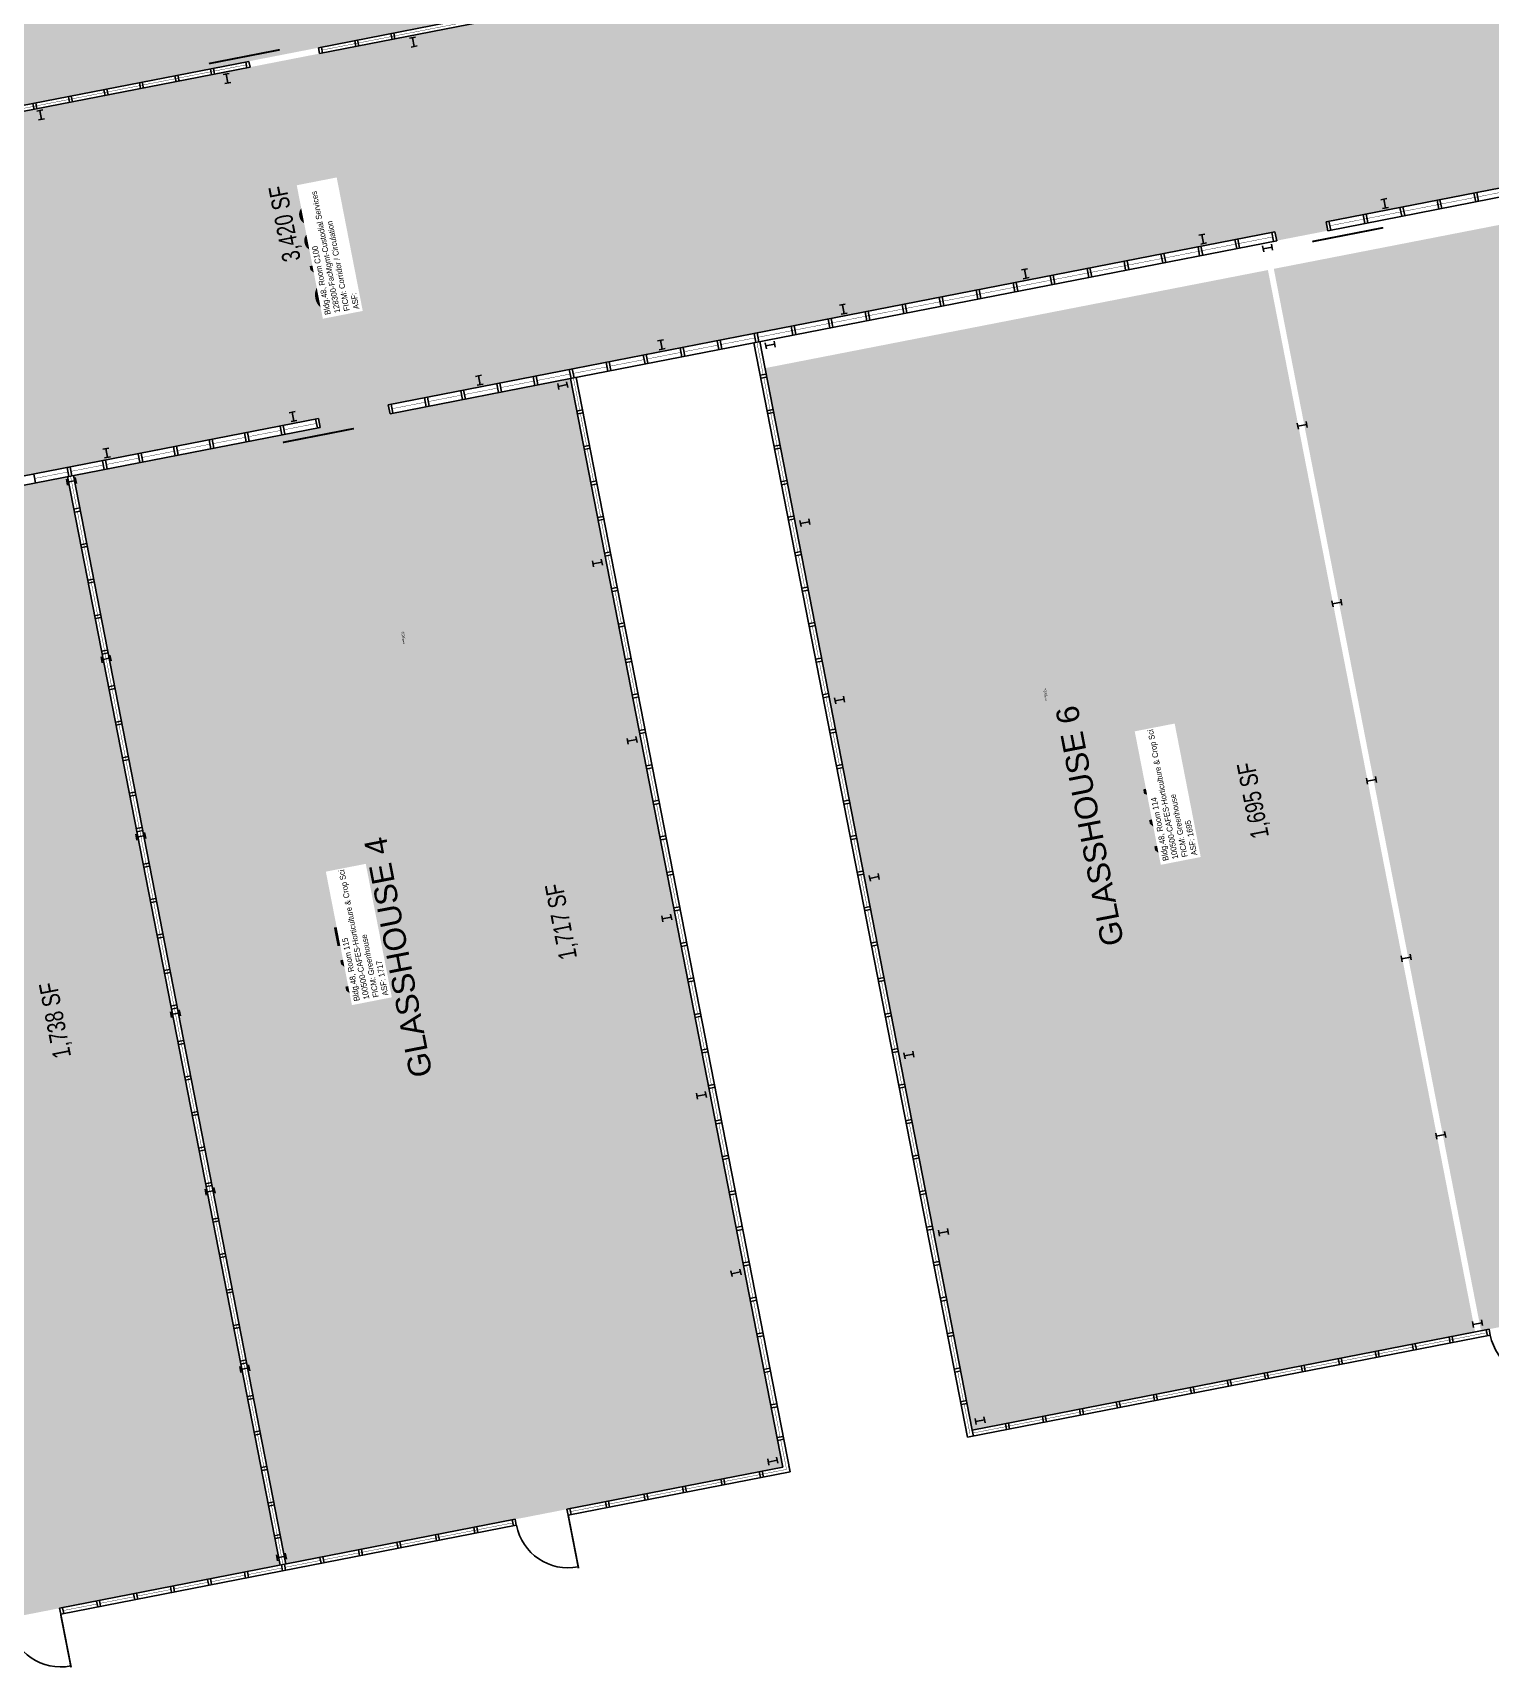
# Model space of a CAD drawing. Header units: inches. Extents: x 69204132 to 69207145, y 27711101 to 27713823.
# Drawn here: x 69205247 to 69206214, y 27711743 to 27712828 of the extents above; entities that cross this region are included whole.
import ezdxf
from ezdxf.enums import TextEntityAlignment as Align

# ---------------------------------------------------------------- set-up
doc = ezdxf.new("R2010")
doc.units = ezdxf.units.IN
doc.header["$LTSCALE"] = 50
doc.header["$MEASUREMENT"] = 0
for name, color, linetype in [('A-COLS', 5, 'CONTINUOUS'), ('A-DOOR', 2, 'CONTINUOUS'), ('A-GLAZ', 1, 'CONTINUOUS'), ('A-IDEN-RNUM', 7, 'CONTINUOUS'), ('A-IDEN-SNUM', 4, 'CONTINUOUS'), ('A-IDEN-TEXT', 4, 'CONTINUOUS'), ('A-IDEN-VNUM', 4, 'CONTINUOUS'), ('A-WALL', 5, 'CONTINUOUS'), ('AREA-TEXT', 3, 'CONTINUOUS'), ('Rooms-Category-Color', 7, 'CONTINUOUS'), ('Rooms-College-Color', 7, 'CONTINUOUS'), ('Rooms-Department-Color', 7, 'CONTINUOUS'), ('Rooms-Division-Color', 7, 'CONTINUOUS'), ('Rooms-Information', 7, 'CONTINUOUS')]:
    doc.layers.add(name, color=color, linetype=linetype)
doc.styles.add('Annotative', font='arial.ttf')
doc.styles.add('CP_AREA', font='arial.ttf', dxfattribs={"height": 15})
doc.styles.add('CP_ROOMVNUMBER', font='arial.ttf', dxfattribs={"width": 0.85, "height": 0.075})
doc.styles.get("Standard").update_dxf_attribs({"font": 'arial.ttf'})

msp = doc.modelspace()

# ---------------------------------------------------------------- hatches: boundary and pattern name
at = {"layer": 'Rooms-Category-Color', "true_color": 0xfbafa2}
for points in [[(69205418.8, 27713546.3), (69205089.1, 27713482), (69205226.6, 27712777.3), (69205556.4, 27712841.6)], [(69206400.3, 27712735.8), (69206070.5, 27712671.5), (69206208, 27711966.8), (69206537.8, 27712031.1)], [(69206066.6, 27712670.7), (69205732.9, 27712605.6), (69205870.4, 27711900.9), (69206204.1, 27711966)], [(69205603.8, 27712598.7), (69205274, 27712534.3), (69205415, 27711812), (69205744.8, 27711876.3)], [(69205270.1, 27712533.6), (69204936.4, 27712468.4), (69205077.4, 27711746.1), (69205411.1, 27711811.2)]]:
    msp.add_hatch(color=21, dxfattribs=at).paths.add_polyline_path(points)
at = {"layer": 'Rooms-Category-Color', "true_color": 0xadadad}
msp.add_hatch(color=253, dxfattribs=at).paths.add_polyline_path([(69206318.8, 27712986.4), (69205678.9, 27712861.5), (69205561.1, 27712838.5), (69204885.8, 27712706.7), (69204744.5, 27712679.1), (69204286.6, 27712589.7), (69204332.1, 27712356.6), (69204790, 27712446), (69204931.3, 27712473.6), (69205080.3, 27712502.6), (69205081.4, 27712496.8), (69205126.8, 27712505.6), (69205125.7, 27712511.5), (69205436.7, 27712572.2), (69205437.8, 27712566.3), (69205484.1, 27712575.3), (69205482.9, 27712581.2), (69205606.6, 27712605.4), (69205724.4, 27712628.4), (69206071.2, 27712696.1), (69206072.4, 27712690.2), (69206106.3, 27712696.8), (69206105.2, 27712702.7), (69206364.3, 27712753.3)])
at = {"layer": 'Rooms-College-Color', "true_color": 0xe3c5e1}
for points in [[(69205418.8, 27713546.3), (69205089.1, 27713482), (69205226.6, 27712777.3), (69205556.4, 27712841.6)], [(69206400.3, 27712735.8), (69206070.5, 27712671.5), (69206208, 27711966.8), (69206537.8, 27712031.1)], [(69206066.6, 27712670.7), (69205732.9, 27712605.6), (69205870.4, 27711900.9), (69206204.1, 27711966)], [(69205603.8, 27712598.7), (69205274, 27712534.3), (69205415, 27711812), (69205744.8, 27711876.3)], [(69205270.1, 27712533.6), (69204936.4, 27712468.4), (69205077.4, 27711746.1), (69205411.1, 27711811.2)]]:
    msp.add_hatch(color=254, dxfattribs=at).paths.add_polyline_path(points)
at = {"layer": 'Rooms-College-Color', "true_color": 0xadadad}
msp.add_hatch(color=253, dxfattribs=at).paths.add_polyline_path([(69206318.8, 27712986.4), (69205678.9, 27712861.5), (69205561.1, 27712838.5), (69204885.8, 27712706.7), (69204744.5, 27712679.1), (69204286.6, 27712589.7), (69204332.1, 27712356.6), (69204790, 27712446), (69204931.3, 27712473.6), (69205080.3, 27712502.6), (69205081.4, 27712496.8), (69205126.8, 27712505.6), (69205125.7, 27712511.5), (69205436.7, 27712572.2), (69205437.8, 27712566.3), (69205484.1, 27712575.3), (69205482.9, 27712581.2), (69205606.6, 27712605.4), (69205724.4, 27712628.4), (69206071.2, 27712696.1), (69206072.4, 27712690.2), (69206106.3, 27712696.8), (69206105.2, 27712702.7), (69206364.3, 27712753.3)])
at = {"layer": 'Rooms-Department-Color', "true_color": 0xe3c5e1}
for points in [[(69205418.8, 27713546.3), (69205089.1, 27713482), (69205226.6, 27712777.3), (69205556.4, 27712841.6)], [(69206400.3, 27712735.8), (69206070.5, 27712671.5), (69206208, 27711966.8), (69206537.8, 27712031.1)], [(69206066.6, 27712670.7), (69205732.9, 27712605.6), (69205870.4, 27711900.9), (69206204.1, 27711966)], [(69205603.8, 27712598.7), (69205274, 27712534.3), (69205415, 27711812), (69205744.8, 27711876.3)], [(69205270.1, 27712533.6), (69204936.4, 27712468.4), (69205077.4, 27711746.1), (69205411.1, 27711811.2)]]:
    msp.add_hatch(color=254, dxfattribs=at).paths.add_polyline_path(points)
at = {"layer": 'Rooms-Department-Color', "true_color": 0xacacac}
msp.add_hatch(color=253, dxfattribs=at).paths.add_polyline_path([(69206318.8, 27712986.4), (69205678.9, 27712861.5), (69205561.1, 27712838.5), (69204885.8, 27712706.7), (69204744.5, 27712679.1), (69204286.6, 27712589.7), (69204332.1, 27712356.6), (69204790, 27712446), (69204931.3, 27712473.6), (69205080.3, 27712502.6), (69205081.4, 27712496.8), (69205126.8, 27712505.6), (69205125.7, 27712511.5), (69205436.7, 27712572.2), (69205437.8, 27712566.3), (69205484.1, 27712575.3), (69205482.9, 27712581.2), (69205606.6, 27712605.4), (69205724.4, 27712628.4), (69206071.2, 27712696.1), (69206072.4, 27712690.2), (69206106.3, 27712696.8), (69206105.2, 27712702.7), (69206364.3, 27712753.3)])
at = {"layer": 'Rooms-Division-Color', "true_color": 0xe3c5e1}
for points in [[(69205418.8, 27713546.3), (69205089.1, 27713482), (69205226.6, 27712777.3), (69205556.4, 27712841.6)], [(69206400.3, 27712735.8), (69206070.5, 27712671.5), (69206208, 27711966.8), (69206537.8, 27712031.1)], [(69206066.6, 27712670.7), (69205732.9, 27712605.6), (69205870.4, 27711900.9), (69206204.1, 27711966)], [(69205603.8, 27712598.7), (69205274, 27712534.3), (69205415, 27711812), (69205744.8, 27711876.3)], [(69205270.1, 27712533.6), (69204936.4, 27712468.4), (69205077.4, 27711746.1), (69205411.1, 27711811.2)]]:
    msp.add_hatch(color=254, dxfattribs=at).paths.add_polyline_path(points)
at = {"layer": 'Rooms-Division-Color', "true_color": 0xadadad}
msp.add_hatch(color=253, dxfattribs=at).paths.add_polyline_path([(69206318.8, 27712986.4), (69205678.9, 27712861.5), (69205561.1, 27712838.5), (69204885.8, 27712706.7), (69204744.5, 27712679.1), (69204286.6, 27712589.7), (69204332.1, 27712356.6), (69204790, 27712446), (69204931.3, 27712473.6), (69205080.3, 27712502.6), (69205081.4, 27712496.8), (69205126.8, 27712505.6), (69205125.7, 27712511.5), (69205436.7, 27712572.2), (69205437.8, 27712566.3), (69205484.1, 27712575.3), (69205482.9, 27712581.2), (69205606.6, 27712605.4), (69205724.4, 27712628.4), (69206071.2, 27712696.1), (69206072.4, 27712690.2), (69206106.3, 27712696.8), (69206105.2, 27712702.7), (69206364.3, 27712753.3)])

# ---------------------------------------------------------------- linework, layer by layer
at = {"layer": 'A-COLS'}
for p, q in [((69205501, 27712825.3), (69205497.1, 27712824.5)), ((69205499, 27712824.9), (69205500.2, 27712819)), ((69205502.2, 27712819.4), (69205498.2, 27712818.6)), ((69205377.3, 27712801.1), (69205373.4, 27712800.4)), ((69205378.5, 27712795.2), (69205374.6, 27712794.5)), ((69205375.4, 27712800.8), (69205376.5, 27712794.9)), ((69205253.7, 27712777), (69205249.7, 27712776.2)), ((69205254.8, 27712771.1), (69205250.9, 27712770.3)), ((69205251.7, 27712776.6), (69205252.9, 27712770.7)), ((69206145.5, 27712718.1), (69206141.5, 27712717.4)), ((69206143.5, 27712717.8), (69206144.7, 27712711.9)), ((69206146.6, 27712712.2), (69206142.7, 27712711.5)), ((69206024.7, 27712694.6), (69206020.8, 27712693.8)), ((69206025.9, 27712688.7), (69206022, 27712687.9)), ((69206022.8, 27712694.2), (69206023.9, 27712688.3)), ((69206063, 27712686.8), (69206063.8, 27712682.8)), ((69206063.4, 27712684.8), (69206069.3, 27712685.9)), ((69206068.9, 27712687.9), (69206069.7, 27712684)), ((69205907, 27712671.6), (69205903, 27712670.8)), ((69205908.1, 27712665.7), (69205904.2, 27712664.9)), ((69205905, 27712671.2), (69205906.2, 27712665.3)), ((69205786.2, 27712648), (69205782.3, 27712647.3)), ((69205787.4, 27712642.1), (69205783.5, 27712641.4)), ((69205784.3, 27712647.6), (69205785.4, 27712641.7)), ((69205665.5, 27712624.5), (69205661.6, 27712623.7)), ((69205663.6, 27712624.1), (69205664.7, 27712618.2)), ((69205733, 27712622.3), (69205733.8, 27712618.4)), ((69205733.4, 27712620.4), (69205739.3, 27712621.5)), ((69205738.9, 27712623.5), (69205739.7, 27712619.6)), ((69205666.7, 27712618.6), (69205662.7, 27712617.8)), ((69205544.8, 27712600.9), (69205540.9, 27712600.1)), ((69205542.8, 27712600.5), (69205544, 27712594.6)), ((69205546, 27712595), (69205542, 27712594.2)), ((69205595.4, 27712595.5), (69205596.2, 27712591.5)), ((69205595.8, 27712593.5), (69205601.7, 27712594.7)), ((69205601.3, 27712596.6), (69205602.1, 27712592.7)), ((69205421.1, 27712576.8), (69205417.2, 27712576)), ((69205419.2, 27712576.4), (69205420.3, 27712570.5)), ((69205422.3, 27712570.9), (69205418.4, 27712570.1)), ((69206086, 27712569), (69206086.8, 27712565)), ((69206086.4, 27712567), (69206092.3, 27712568.2)), ((69206091.9, 27712570.1), (69206092.7, 27712566.2)), ((69205297.5, 27712552.6), (69205293.5, 27712551.9)), ((69205298.6, 27712546.7), (69205294.7, 27712546)), ((69205295.5, 27712552.2), (69205296.7, 27712546.3)), ((69205269.4, 27712531.9), (69205270.2, 27712527.9)), ((69205275.3, 27712533), (69205276.1, 27712529.1)), ((69205269.8, 27712529.9), (69205275.7, 27712531)), ((69205756, 27712504.6), (69205756.8, 27712500.6)), ((69205756.4, 27712502.6), (69205762.3, 27712503.7)), ((69205761.9, 27712505.7), (69205762.7, 27712501.8)), ((69205618.4, 27712477.7), (69205619.2, 27712473.8)), ((69205624.3, 27712478.9), (69205625, 27712474.9)), ((69205618.8, 27712475.7), (69205624.7, 27712476.9)), ((69206109, 27712451.2), (69206109.8, 27712447.3)), ((69206109.4, 27712449.2), (69206115.3, 27712450.4)), ((69206114.9, 27712452.3), (69206115.6, 27712448.4)), ((69205292.4, 27712414.1), (69205293.2, 27712410.1)), ((69205292.8, 27712412.1), (69205298.7, 27712413.3)), ((69205298.3, 27712415.2), (69205299.1, 27712411.3)), ((69205779, 27712386.8), (69205779.8, 27712382.9)), ((69205779.4, 27712384.8), (69205785.3, 27712386)), ((69205784.9, 27712387.9), (69205785.7, 27712384)), ((69205641.4, 27712359.9), (69205642.1, 27712356)), ((69205641.8, 27712358), (69205647.7, 27712359.1)), ((69205647.3, 27712361.1), (69205648, 27712357.1)), ((69206132, 27712333.4), (69206132.7, 27712329.5)), ((69206132.4, 27712331.5), (69206138.3, 27712332.6)), ((69206137.9, 27712334.6), (69206138.6, 27712330.6)), ((69205315.4, 27712296.3), (69205316.2, 27712292.4)), ((69205315.8, 27712294.3), (69205321.7, 27712295.5)), ((69205321.3, 27712297.4), (69205322.1, 27712293.5)), ((69205802, 27712269), (69205802.8, 27712265.1)), ((69205802.4, 27712267), (69205808.3, 27712268.2)), ((69205807.9, 27712270.2), (69205808.7, 27712266.2)), ((69205664.4, 27712242.1), (69205665.1, 27712238.2)), ((69205664.8, 27712240.2), (69205670.6, 27712241.3)), ((69205670.3, 27712243.3), (69205671, 27712239.4)), ((69206155, 27712215.6), (69206155.7, 27712211.7)), ((69206155.4, 27712213.7), (69206161.2, 27712214.8)), ((69206160.9, 27712216.8), (69206161.6, 27712212.9)), ((69205338.4, 27712178.5), (69205339.2, 27712174.6)), ((69205338.8, 27712176.6), (69205344.7, 27712177.7)), ((69205344.3, 27712179.7), (69205345, 27712175.7)), ((69205830.9, 27712152.4), (69205831.6, 27712148.4)), ((69205825, 27712151.2), (69205825.8, 27712147.3)), ((69205825.4, 27712149.3), (69205831.3, 27712150.4)), ((69205687.4, 27712124.4), (69205688.1, 27712120.4)), ((69205687.7, 27712122.4), (69205693.6, 27712123.6)), ((69205693.2, 27712125.5), (69205694, 27712121.6)), ((69206178, 27712097.9), (69206178.7, 27712093.9)), ((69206183.8, 27712099), (69206184.6, 27712095.1)), ((69206178.3, 27712095.9), (69206184.2, 27712097)), ((69205361.4, 27712060.7), (69205362.1, 27712056.8)), ((69205361.8, 27712058.8), (69205367.6, 27712059.9)), ((69205367.3, 27712061.9), (69205368, 27712058)), ((69205848, 27712033.5), (69205848.7, 27712029.5)), ((69205848.4, 27712031.5), (69205854.2, 27712032.6)), ((69205853.9, 27712034.6), (69205854.6, 27712030.7)), ((69205710.3, 27712006.6), (69205711.1, 27712002.7)), ((69205710.7, 27712004.6), (69205716.6, 27712005.8)), ((69205716.2, 27712007.7), (69205717, 27712003.8)), ((69206202.3, 27711972.9), (69206203.1, 27711969)), ((69206202.7, 27711971), (69206208.6, 27711972.1)), ((69206208.2, 27711974.1), (69206209, 27711970.2)), ((69205384.4, 27711943), (69205385.1, 27711939)), ((69205384.7, 27711941), (69205390.6, 27711942.1)), ((69205390.3, 27711944.1), (69205391, 27711940.2)), ((69205872.4, 27711908.5), (69205873.1, 27711904.6)), ((69205872.7, 27711906.6), (69205878.6, 27711907.7)), ((69205878.2, 27711909.7), (69205879, 27711905.7)), ((69205734.7, 27711881.7), (69205735.5, 27711877.7)), ((69205735.1, 27711879.7), (69205741, 27711880.9)), ((69205740.6, 27711882.8), (69205741.4, 27711878.9)), ((69205408.7, 27711818), (69205409.5, 27711814.1)), ((69205409.1, 27711816.1), (69205415, 27711817.2)), ((69205414.6, 27711819.2), (69205415.4, 27711815.3))]:
    msp.add_line(p, q, dxfattribs=at)
at = {"layer": 'A-DOOR', "const_width": 1.2}
for points in [[(69205363.9, 27712807.7), (69205411, 27712816.9)], [(69206096, 27712689.6), (69206143.1, 27712698.8)], [(69205413, 27712556.3), (69205460.1, 27712565.5)], [(69205602.3, 27711844.5), (69205609.2, 27711809.1)], [(69205265.6, 27711778.7), (69205272.5, 27711743.4)]]:
    msp.add_lwpolyline(points, dxfattribs=at)
at = {"layer": 'A-DOOR'}
for centre, radius in [((69206248.1, 27711970.5), 34.6), ((69205602.3, 27711844.5), 35), ((69205265.6, 27711778.7), 35)]:
    msp.add_arc(centre, radius, 191.0446, 281.0446, dxfattribs=at)
at = {"layer": 'A-GLAZ'}
for p, q in [((69205436.7, 27712818.2), (69205556.4, 27712841.6)), ((69205437.4, 27712814.3), (69205561.1, 27712838.5)), ((69205079.4, 27712748.5), (69205390.4, 27712809.2)), ((69205080.2, 27712744.6), (69205391.2, 27712805.3)), ((69206105.2, 27712702.7), (69206399.6, 27712760.2)), ((69206106.3, 27712696.8), (69206396.8, 27712753.5)), ((69205724.4, 27712628.4), (69206071.2, 27712696.1)), ((69205725.5, 27712622.5), (69206072.4, 27712690.2)), ((69205603.8, 27712598.7), (69205725.5, 27712622.5)), ((69205606.6, 27712605.4), (69205724.4, 27712628.4)), ((69205867.3, 27711896.2), (69205725.5, 27712622.5)), ((69205870.4, 27711900.9), (69205729.4, 27712623.2)), ((69205482.9, 27712581.2), (69205606.6, 27712605.4)), ((69205484.1, 27712575.3), (69205603.8, 27712598.7)), ((69205744.8, 27711876.3), (69205603.8, 27712598.7)), ((69205749.5, 27711873.2), (69205607.7, 27712599.5)), ((69205125.7, 27712511.5), (69205436.7, 27712572.2)), ((69205126.8, 27712505.6), (69205437.8, 27712566.3)), ((69205411.1, 27711811.2), (69205270.1, 27712533.6)), ((69205415, 27711812), (69205274, 27712534.3)), ((69205870.4, 27711900.9), (69206213.4, 27711967.8)), ((69205867.3, 27711896.2), (69206214.1, 27711963.9)), ((69205601.5, 27711848.4), (69205744.8, 27711876.3)), ((69205602.3, 27711844.5), (69205749.5, 27711873.2)), ((69205264.8, 27711782.7), (69205567.2, 27711841.7)), ((69205265.6, 27711778.7), (69205567.9, 27711837.7))]:
    msp.add_line(p, q, dxfattribs=at)
at = {"layer": 'A-GLAZ', "const_width": 0.24}
for points in [[(69205557.2, 27712839.7), (69205439, 27712816.7)], [(69205388.8, 27712806.9), (69205081.7, 27712746.9)], [(69206107.7, 27712700.1), (69206396.3, 27712756.5)], [(69206069.8, 27712692.7), (69205728.3, 27712626.1)], [(69205679.2, 27712616.5), (69205701.8, 27712620.9)], [(69205703.7, 27712621.3), (69205726.3, 27712625.7)], [(69205731.7, 27712601.3), (69205727.5, 27712622.9)], [(69205630.1, 27712606.9), (69205652.7, 27712611.3)], [(69205654.7, 27712611.7), (69205677.2, 27712616.1)], [(69205579.6, 27712597), (69205557.5, 27712592.7)], [(69205603.6, 27712601.7), (69205581.6, 27712597.4)], [(69205605.6, 27712602.1), (69205628.2, 27712606.5)], [(69205610, 27712577.5), (69205605.8, 27712599.1)], [(69205732.1, 27712599.3), (69205750.1, 27712507)], [(69205531.5, 27712587.7), (69205509.5, 27712583.4)], [(69205555.6, 27712592.4), (69205533.5, 27712588.1)], [(69205507.5, 27712583), (69205485.5, 27712578.7)], [(69205614.6, 27712554), (69205610.4, 27712575.5)], [(69205411.7, 27712564.3), (69205390.1, 27712560.1)], [(69205435.3, 27712568.9), (69205413.7, 27712564.7)], [(69205364.6, 27712555.1), (69205343, 27712550.9)], [(69205388.2, 27712559.7), (69205366.6, 27712555.5)], [(69205317.5, 27712545.9), (69205295.9, 27712541.7)], [(69205341.1, 27712550.5), (69205319.5, 27712546.3)], [(69205619.2, 27712530.4), (69205615, 27712552)], [(69205270.4, 27712536.7), (69205248.3, 27712532.4)], [(69205276.3, 27712512.4), (69205272.1, 27712534)], [(69205293.9, 27712541.3), (69205272.4, 27712537.1)], [(69205623.8, 27712506.8), (69205619.6, 27712528.4)], [(69205276.7, 27712510.4), (69205413.1, 27711811.6)], [(69205628.4, 27712483.3), (69205624.2, 27712504.9)], [(69205750.5, 27712505.1), (69205754.7, 27712483.5)], [(69205633, 27712459.7), (69205628.8, 27712481.3)], [(69205755.1, 27712481.5), (69205759.3, 27712459.9)], [(69205637.6, 27712436.2), (69205633.4, 27712457.8)], [(69205759.7, 27712458), (69205763.9, 27712436.4)], [(69205642.2, 27712412.6), (69205638, 27712434.2)], [(69205764.3, 27712434.4), (69205768.5, 27712412.8)], [(69205646.8, 27712389.1), (69205642.6, 27712410.7)], [(69205768.9, 27712410.9), (69205773.1, 27712389.3)], [(69205651.4, 27712365.5), (69205647.2, 27712387.1)], [(69205773.4, 27712387.3), (69205777.7, 27712365.7)], [(69205656, 27712342), (69205651.8, 27712363.5)], [(69205778, 27712363.7), (69205782.3, 27712342.2)], [(69205660.6, 27712318.4), (69205656.3, 27712340)], [(69205782.6, 27712340.2), (69205786.9, 27712318.6)], [(69205665.2, 27712294.8), (69205660.9, 27712316.4)], [(69205787.2, 27712316.6), (69205791.5, 27712295)], [(69205669.8, 27712271.3), (69205665.5, 27712292.9)], [(69205791.8, 27712293.1), (69205796.1, 27712271.5)], [(69205674.4, 27712247.7), (69205670.1, 27712269.3)], [(69205796.4, 27712269.5), (69205800.7, 27712247.9)], [(69205679, 27712224.2), (69205674.7, 27712245.8)], [(69205801, 27712246), (69205805.2, 27712224.4)], [(69205683.6, 27712200.6), (69205679.3, 27712222.2)], [(69205805.6, 27712222.4), (69205809.8, 27712200.8)], [(69205688.2, 27712177.1), (69205683.9, 27712198.7)], [(69205810.2, 27712198.9), (69205814.4, 27712177.3)], [(69205692.7, 27712153.5), (69205688.5, 27712175.1)], [(69205814.8, 27712175.3), (69205819, 27712153.7)], [(69205819.4, 27712151.7), (69205823.6, 27712130.2)], [(69205697.3, 27712130), (69205693.1, 27712151.5)], [(69205701.9, 27712106.4), (69205697.7, 27712128)], [(69205824, 27712128.2), (69205828.2, 27712106.6)], [(69205706.5, 27712082.8), (69205702.3, 27712104.4)], [(69205828.6, 27712104.6), (69205832.8, 27712083)], [(69205711.1, 27712059.3), (69205706.9, 27712080.9)], [(69205833.2, 27712081.1), (69205837.4, 27712059.5)], [(69205715.7, 27712035.7), (69205711.5, 27712057.3)], [(69205837.8, 27712057.5), (69205842, 27712035.9)], [(69205720.3, 27712012.2), (69205716.1, 27712033.8)], [(69205842.4, 27712034), (69205846.6, 27712012.4)], [(69205724.9, 27711988.6), (69205720.7, 27712010.2)], [(69205847, 27712010.4), (69205851.2, 27711988.8)], [(69205729.5, 27711965.1), (69205725.3, 27711986.7)], [(69205851.6, 27711986.9), (69205855.8, 27711965.3)], [(69205734.1, 27711941.5), (69205729.9, 27711963.1)], [(69205856.2, 27711963.3), (69205860.4, 27711941.7)], [(69205870.8, 27711898.9), (69206211.8, 27711965.5)], [(69205738.7, 27711918), (69205734.5, 27711939.5)], [(69205860.8, 27711939.7), (69205864.6, 27711920.1)], [(69205742.9, 27711896.4), (69205739.1, 27711916)], [(69205865, 27711918.2), (69205868.9, 27711898.5)], [(69205743.3, 27711894.4), (69205747.2, 27711874.8)], [(69205603.9, 27711846.8), (69205747.2, 27711874.8)], [(69205439.9, 27711814.8), (69205565.6, 27711839.3)], [(69205365.3, 27711800.2), (69205387.9, 27711804.6)], [(69205389.9, 27711805), (69205412.5, 27711809.4)], [(69205414.4, 27711809.8), (69205438, 27711814.4)], [(69205316.3, 27711790.7), (69205338.8, 27711795.1)], [(69205340.8, 27711795.5), (69205363.4, 27711799.9)], [(69205267.2, 27711781.1), (69205289.8, 27711785.5)], [(69205291.7, 27711785.9), (69205314.3, 27711790.3)]]:
    msp.add_lwpolyline(points, dxfattribs=at)
at = {"layer": 'A-WALL'}
for p, q in [((69205485.5, 27712823.7), (69205484.7, 27712827.6)), ((69205487.4, 27712824.1), (69205486.7, 27712828)), ((69205437.4, 27712814.3), (69205436.7, 27712818.2)), ((69205437.4, 27712814.3), (69205436.7, 27712818.2)), ((69205439.4, 27712814.7), (69205438.6, 27712818.6)), ((69205461.4, 27712819), (69205460.7, 27712822.9)), ((69205463.4, 27712819.4), (69205462.6, 27712823.3)), ((69205365.7, 27712800.3), (69205364.9, 27712804.2)), ((69205367.6, 27712800.7), (69205366.9, 27712804.6)), ((69205389.2, 27712804.9), (69205388.4, 27712808.8)), ((69205391.2, 27712805.3), (69205390.4, 27712809.2)), ((69205318.5, 27712791.1), (69205317.8, 27712795)), ((69205320.5, 27712791.5), (69205319.7, 27712795.4)), ((69205342.1, 27712795.7), (69205341.3, 27712799.6)), ((69205344.1, 27712796.1), (69205343.3, 27712800)), ((69205249.8, 27712777.7), (69205249.1, 27712781.6)), ((69205271.4, 27712781.9), (69205270.7, 27712785.9)), ((69205273.4, 27712782.3), (69205272.6, 27712786.2)), ((69205295, 27712786.5), (69205294.2, 27712790.4)), ((69205297, 27712786.9), (69205296.2, 27712790.8)), ((69205247.9, 27712777.3), (69205247.1, 27712781.3)), ((69206179.9, 27712711.2), (69206178.8, 27712717.1)), ((69206181.9, 27712711.6), (69206180.7, 27712717.4)), ((69206204.5, 27712716), (69206203.3, 27712721.8)), ((69206206.4, 27712716.3), (69206205.3, 27712722.2)), ((69206130.9, 27712701.6), (69206129.7, 27712707.5)), ((69206132.8, 27712702), (69206131.7, 27712707.9)), ((69206155.4, 27712706.4), (69206154.2, 27712712.3)), ((69206157.4, 27712706.8), (69206156.2, 27712712.7)), ((69206070.4, 27712689.8), (69206069.2, 27712695.7)), ((69206072.4, 27712690.2), (69206071.2, 27712696.1)), ((69206106.3, 27712696.8), (69206105.2, 27712702.7)), ((69206108.3, 27712697.2), (69206107.1, 27712703.1)), ((69206021.3, 27712680.2), (69206020.2, 27712686.1)), ((69206023.3, 27712680.6), (69206022.1, 27712686.5)), ((69206045.9, 27712685), (69206044.7, 27712690.9)), ((69206047.8, 27712685.4), (69206046.7, 27712691.3)), ((69205972.2, 27712670.6), (69205971.1, 27712676.5)), ((69205974.2, 27712671), (69205973.1, 27712676.9)), ((69205996.8, 27712675.4), (69205995.6, 27712681.3)), ((69205998.8, 27712675.8), (69205997.6, 27712681.7)), ((69205898.6, 27712656.3), (69205897.5, 27712662.2)), ((69205900.6, 27712656.7), (69205899.5, 27712662.5)), ((69205923.2, 27712661.1), (69205922, 27712666.9)), ((69205925.1, 27712661.4), (69205924, 27712667.3)), ((69205947.7, 27712665.8), (69205946.6, 27712671.7)), ((69205949.7, 27712666.2), (69205948.5, 27712672.1)), ((69205849.6, 27712646.7), (69205848.4, 27712652.6)), ((69205851.5, 27712647.1), (69205850.4, 27712653)), ((69205874.1, 27712651.5), (69205873, 27712657.4)), ((69205876.1, 27712651.9), (69205874.9, 27712657.7)), ((69205800.5, 27712637.1), (69205799.3, 27712643)), ((69205802.5, 27712637.5), (69205801.3, 27712643.4)), ((69205825, 27712641.9), (69205823.9, 27712647.8)), ((69205827, 27712642.3), (69205825.8, 27712648.2)), ((69205751.4, 27712627.5), (69205750.3, 27712633.4)), ((69205753.4, 27712627.9), (69205752.2, 27712633.8)), ((69205776, 27712632.3), (69205774.8, 27712638.2)), ((69205777.9, 27712632.7), (69205776.8, 27712638.6)), ((69205677.8, 27712613.2), (69205676.7, 27712619.1)), ((69205679.8, 27712613.5), (69205678.6, 27712619.4)), ((69205702.3, 27712618), (69205701.2, 27712623.8)), ((69205704.3, 27712618.3), (69205703.2, 27712624.2)), ((69205726.9, 27712622.7), (69205725.7, 27712628.6)), ((69205728.8, 27712623.1), (69205727.7, 27712629)), ((69205628.7, 27712603.6), (69205627.6, 27712609.5)), ((69205630.7, 27712604), (69205629.5, 27712609.9)), ((69205653.3, 27712608.4), (69205652.1, 27712614.3)), ((69205655.2, 27712608.8), (69205654.1, 27712614.6)), ((69205580.2, 27712594.1), (69205579, 27712600)), ((69205582.1, 27712594.5), (69205581, 27712600.4)), ((69205604.2, 27712598.8), (69205603, 27712604.7)), ((69205606.2, 27712599.2), (69205605, 27712605.1)), ((69205729.7, 27712600.9), (69205733.6, 27712601.6)), ((69205730.1, 27712598.9), (69205734, 27712599.7)), ((69205510.1, 27712580.4), (69205508.9, 27712586.3)), ((69205532.1, 27712584.7), (69205531, 27712590.6)), ((69205534.1, 27712585.1), (69205532.9, 27712591)), ((69205556.1, 27712589.4), (69205555, 27712595.3)), ((69205558.1, 27712589.8), (69205557, 27712595.7)), ((69205484.1, 27712575.3), (69205482.9, 27712581.2)), ((69205486, 27712575.7), (69205484.9, 27712581.6)), ((69205508.1, 27712580), (69205506.9, 27712585.9)), ((69205608, 27712577.1), (69205611.9, 27712577.9)), ((69205608.4, 27712575.2), (69205612.3, 27712575.9)), ((69205734.3, 27712577.3), (69205738.2, 27712578.1)), ((69205734.7, 27712575.4), (69205738.6, 27712576.1)), ((69205412.3, 27712561.3), (69205411.2, 27712567.2)), ((69205414.3, 27712561.7), (69205413.1, 27712567.6)), ((69205435.9, 27712565.9), (69205434.7, 27712571.8)), ((69205437.8, 27712566.3), (69205436.7, 27712572.2)), ((69205343.6, 27712547.9), (69205342.5, 27712553.8)), ((69205365.2, 27712552.1), (69205364, 27712558)), ((69205367.2, 27712552.5), (69205366, 27712558.4)), ((69205388.7, 27712556.7), (69205387.6, 27712562.6)), ((69205390.7, 27712557.1), (69205389.6, 27712563)), ((69205612.6, 27712553.6), (69205616.5, 27712554.3)), ((69205738.9, 27712553.8), (69205742.8, 27712554.5)), ((69205294.5, 27712538.4), (69205293.4, 27712544.2)), ((69205296.5, 27712538.7), (69205295.3, 27712544.6)), ((69205318.1, 27712542.9), (69205316.9, 27712548.8)), ((69205320, 27712543.3), (69205318.9, 27712549.2)), ((69205341.6, 27712547.5), (69205340.5, 27712553.4)), ((69205613, 27712551.6), (69205616.9, 27712552.4)), ((69205739.3, 27712551.8), (69205743.2, 27712552.6)), ((69205248.9, 27712529.4), (69205247.8, 27712535.3)), ((69205271, 27712533.8), (69205269.8, 27712539.6)), ((69205272.9, 27712534.1), (69205271.8, 27712540)), ((69205617.2, 27712530), (69205621.1, 27712530.8)), ((69205617.6, 27712528), (69205621.5, 27712528.8)), ((69205743.5, 27712530.2), (69205747.4, 27712531)), ((69205743.9, 27712528.2), (69205747.8, 27712529)), ((69205274.3, 27712512), (69205278.2, 27712512.8)), ((69205274.7, 27712510), (69205278.6, 27712510.8)), ((69205621.8, 27712506.5), (69205625.7, 27712507.2)), ((69205622.2, 27712504.5), (69205626.1, 27712505.3)), ((69205748.1, 27712506.7), (69205752, 27712507.4)), ((69205748.5, 27712504.7), (69205752.4, 27712505.5)), ((69205278.9, 27712488.4), (69205282.8, 27712489.2)), ((69205279.3, 27712486.5), (69205283.2, 27712487.2)), ((69205626.4, 27712482.9), (69205630.3, 27712483.7)), ((69205626.8, 27712480.9), (69205630.7, 27712481.7)), ((69205752.7, 27712483.1), (69205756.6, 27712483.9)), ((69205753.1, 27712481.1), (69205757, 27712481.9)), ((69205283.5, 27712464.9), (69205287.4, 27712465.6)), ((69205283.9, 27712462.9), (69205287.8, 27712463.7)), ((69205631, 27712459.4), (69205634.9, 27712460.1)), ((69205631.4, 27712457.4), (69205635.3, 27712458.1)), ((69205757.3, 27712459.5), (69205761.2, 27712460.3)), ((69205757.7, 27712457.6), (69205761.6, 27712458.3)), ((69205288.1, 27712441.3), (69205292, 27712442.1)), ((69205288.5, 27712439.4), (69205292.4, 27712440.1)), ((69205635.6, 27712435.8), (69205639.5, 27712436.6)), ((69205636, 27712433.8), (69205639.9, 27712434.6)), ((69205761.9, 27712436), (69205765.8, 27712436.8)), ((69205762.3, 27712434), (69205766.2, 27712434.8)), ((69205292.7, 27712417.8), (69205296.6, 27712418.5)), ((69205293.1, 27712415.8), (69205297, 27712416.6)), ((69205640.2, 27712412.2), (69205644.1, 27712413)), ((69205766.5, 27712412.4), (69205770.4, 27712413.2)), ((69205640.6, 27712410.3), (69205644.5, 27712411)), ((69205766.9, 27712410.5), (69205770.8, 27712411.2)), ((69205297.3, 27712394.2), (69205301.2, 27712395)), ((69205297.7, 27712392.2), (69205301.6, 27712393)), ((69205644.8, 27712388.7), (69205648.7, 27712389.4)), ((69205645.2, 27712386.7), (69205649.1, 27712387.5)), ((69205771.1, 27712388.9), (69205775, 27712389.6)), ((69205771.5, 27712386.9), (69205775.4, 27712387.7)), ((69205301.9, 27712370.7), (69205305.8, 27712371.4)), ((69205302.3, 27712368.7), (69205306.2, 27712369.5)), ((69205649.4, 27712365.1), (69205653.3, 27712365.9)), ((69205649.8, 27712363.2), (69205653.7, 27712363.9)), ((69205775.7, 27712365.3), (69205779.6, 27712366.1)), ((69205776.1, 27712363.4), (69205780, 27712364.1)), ((69205306.5, 27712347.1), (69205310.4, 27712347.9)), ((69205306.9, 27712345.1), (69205310.8, 27712345.9)), ((69205654, 27712341.6), (69205657.9, 27712342.3)), ((69205654.4, 27712339.6), (69205658.3, 27712340.4)), ((69205780.3, 27712341.8), (69205784.2, 27712342.5)), ((69205780.7, 27712339.8), (69205784.6, 27712340.6)), ((69205311.1, 27712323.5), (69205315, 27712324.3)), ((69205311.5, 27712321.6), (69205315.4, 27712322.3)), ((69205658.6, 27712318), (69205662.5, 27712318.8)), ((69205659, 27712316.1), (69205662.9, 27712316.8)), ((69205784.9, 27712318.2), (69205788.8, 27712319)), ((69205785.3, 27712316.2), (69205789.2, 27712317)), ((69205315.7, 27712300), (69205319.6, 27712300.8)), ((69205316.1, 27712298), (69205320, 27712298.8)), ((69205663.2, 27712294.5), (69205667.1, 27712295.2)), ((69205663.6, 27712292.5), (69205667.5, 27712293.3)), ((69205789.5, 27712294.7), (69205793.4, 27712295.4)), ((69205789.9, 27712292.7), (69205793.8, 27712293.5)), ((69205320.3, 27712276.4), (69205324.2, 27712277.2)), ((69205320.7, 27712274.5), (69205324.6, 27712275.2)), ((69205667.8, 27712270.9), (69205671.7, 27712271.7)), ((69205794.1, 27712271.1), (69205798, 27712271.9)), ((69205668.2, 27712268.9), (69205672.1, 27712269.7)), ((69205794.5, 27712269.1), (69205798.4, 27712269.9)), ((69205324.9, 27712252.9), (69205328.8, 27712253.6)), ((69205325.3, 27712250.9), (69205329.2, 27712251.7)), ((69205672.4, 27712247.4), (69205676.3, 27712248.1)), ((69205672.8, 27712245.4), (69205676.7, 27712246.1)), ((69205798.7, 27712247.5), (69205802.6, 27712248.3)), ((69205799.1, 27712245.6), (69205803, 27712246.3)), ((69205329.5, 27712229.3), (69205333.4, 27712230.1)), ((69205329.9, 27712227.4), (69205333.8, 27712228.1)), ((69205677, 27712223.8), (69205680.9, 27712224.6)), ((69205677.4, 27712221.8), (69205681.3, 27712222.6)), ((69205803.3, 27712224), (69205807.2, 27712224.8)), ((69205803.7, 27712222), (69205807.6, 27712222.8)), ((69205334.1, 27712205.8), (69205338, 27712206.5)), ((69205334.5, 27712203.8), (69205338.4, 27712204.6)), ((69205681.6, 27712200.2), (69205685.5, 27712201)), ((69205682, 27712198.3), (69205685.9, 27712199)), ((69205807.9, 27712200.4), (69205811.8, 27712201.2)), ((69205808.3, 27712198.5), (69205812.2, 27712199.2)), ((69205338.7, 27712182.2), (69205342.6, 27712183)), ((69205339.1, 27712180.2), (69205343, 27712181)), ((69205686.2, 27712176.7), (69205690.1, 27712177.4)), ((69205686.6, 27712174.7), (69205690.5, 27712175.5)), ((69205812.5, 27712176.9), (69205816.4, 27712177.6)), ((69205812.9, 27712174.9), (69205816.8, 27712175.7)), ((69205343.3, 27712158.7), (69205347.2, 27712159.4)), ((69205343.7, 27712156.7), (69205347.6, 27712157.5)), ((69205690.8, 27712153.1), (69205694.7, 27712153.9)), ((69205691.2, 27712151.2), (69205695.1, 27712151.9)), ((69205817.1, 27712153.3), (69205821, 27712154.1)), ((69205817.5, 27712151.4), (69205821.4, 27712152.1)), ((69205347.9, 27712135.1), (69205351.8, 27712135.9)), ((69205348.3, 27712133.1), (69205352.2, 27712133.9)), ((69205695.4, 27712129.6), (69205699.3, 27712130.3)), ((69205821.7, 27712129.8), (69205825.6, 27712130.5)), ((69205695.8, 27712127.6), (69205699.7, 27712128.4)), ((69205822.1, 27712127.8), (69205826, 27712128.6)), ((69205352.5, 27712111.5), (69205356.4, 27712112.3)), ((69205352.9, 27712109.6), (69205356.8, 27712110.3)), ((69205700, 27712106), (69205703.9, 27712106.8)), ((69205700.4, 27712104.1), (69205704.3, 27712104.8)), ((69205826.3, 27712106.2), (69205830.2, 27712107)), ((69205826.7, 27712104.3), (69205830.6, 27712105)), ((69205357.1, 27712088), (69205361, 27712088.8)), ((69205357.5, 27712086), (69205361.4, 27712086.8)), ((69205704.6, 27712082.5), (69205708.5, 27712083.2)), ((69205705, 27712080.5), (69205708.9, 27712081.3)), ((69205830.9, 27712082.7), (69205834.8, 27712083.4)), ((69205831.3, 27712080.7), (69205835.2, 27712081.5)), ((69205361.7, 27712064.4), (69205365.6, 27712065.2)), ((69205362.1, 27712062.5), (69205366, 27712063.2)), ((69205709.2, 27712058.9), (69205713.1, 27712059.7)), ((69205709.6, 27712056.9), (69205713.5, 27712057.7)), ((69205835.5, 27712059.1), (69205839.4, 27712059.9)), ((69205835.9, 27712057.1), (69205839.8, 27712057.9)), ((69205366.3, 27712040.9), (69205370.2, 27712041.6)), ((69205366.7, 27712038.9), (69205370.6, 27712039.7)), ((69205713.8, 27712035.4), (69205717.7, 27712036.1)), ((69205714.2, 27712033.4), (69205718.1, 27712034.1)), ((69205840.1, 27712035.6), (69205844, 27712036.3)), ((69205840.5, 27712033.6), (69205844.4, 27712034.3)), ((69205370.9, 27712017.3), (69205374.8, 27712018.1)), ((69205371.3, 27712015.4), (69205375.2, 27712016.1)), ((69205718.4, 27712011.8), (69205722.3, 27712012.6)), ((69205844.7, 27712012), (69205848.6, 27712012.8)), ((69205845.1, 27712010), (69205849, 27712010.8)), ((69205718.8, 27712009.8), (69205722.7, 27712010.6)), ((69205375.5, 27711993.8), (69205379.4, 27711994.5)), ((69205375.9, 27711991.8), (69205379.8, 27711992.6)), ((69205849.3, 27711988.4), (69205853.2, 27711989.2)), ((69205723, 27711988.2), (69205726.9, 27711989)), ((69205723.4, 27711986.3), (69205727.3, 27711987)), ((69205849.7, 27711986.5), (69205853.6, 27711987.2)), ((69205380.1, 27711970.2), (69205384, 27711971)), ((69205380.5, 27711968.2), (69205384.4, 27711969)), ((69206212.2, 27711963.5), (69206211.4, 27711967.4)), ((69206214.1, 27711963.9), (69206213.4, 27711967.8)), ((69205727.6, 27711964.7), (69205731.5, 27711965.5)), ((69205728, 27711962.7), (69205731.9, 27711963.5)), ((69205853.9, 27711964.9), (69205857.8, 27711965.6)), ((69205854.3, 27711962.9), (69205858.2, 27711963.7)), ((69206163.1, 27711953.9), (69206162.3, 27711957.8)), ((69206165.1, 27711954.3), (69206164.3, 27711958.2)), ((69206187.6, 27711958.7), (69206186.9, 27711962.6)), ((69206189.6, 27711959.1), (69206188.8, 27711963)), ((69205384.7, 27711946.7), (69205388.6, 27711947.4)), ((69206114, 27711944.3), (69206113.2, 27711948.3)), ((69206116, 27711944.7), (69206115.2, 27711948.6)), ((69206138.6, 27711949.1), (69206137.8, 27711953)), ((69206140.5, 27711949.5), (69206139.8, 27711953.4)), ((69205385, 27711944.7), (69205389, 27711945.5)), ((69205732.2, 27711941.1), (69205736.1, 27711941.9)), ((69205732.6, 27711939.2), (69205736.5, 27711939.9)), ((69205858.5, 27711941.3), (69205862.4, 27711942.1)), ((69205858.8, 27711939.4), (69205862.8, 27711940.1)), ((69206064.9, 27711934.8), (69206064.2, 27711938.7)), ((69206066.9, 27711935.1), (69206066.1, 27711939.1)), ((69206089.5, 27711939.5), (69206088.7, 27711943.5)), ((69206091.4, 27711939.9), (69206090.7, 27711943.9)), ((69205991.3, 27711920.4), (69205990.6, 27711924.3)), ((69205993.3, 27711920.8), (69205992.5, 27711924.7)), ((69206015.9, 27711925.2), (69206015.1, 27711929.1)), ((69206017.8, 27711925.6), (69206017.1, 27711929.5)), ((69206040.4, 27711930), (69206039.6, 27711933.9)), ((69206042.4, 27711930.4), (69206041.6, 27711934.3)), ((69205389.3, 27711923.1), (69205393.2, 27711923.9)), ((69205389.6, 27711921.1), (69205393.6, 27711921.9)), ((69205736.8, 27711917.6), (69205740.7, 27711918.3)), ((69205737.1, 27711915.6), (69205741.1, 27711916.4)), ((69205862.7, 27711919.7), (69205866.6, 27711920.5)), ((69205863.1, 27711917.8), (69205867, 27711918.5)), ((69205942.3, 27711910.8), (69205941.5, 27711914.7)), ((69205944.2, 27711911.2), (69205943.5, 27711915.1)), ((69205966.8, 27711915.6), (69205966, 27711919.5)), ((69205968.8, 27711916), (69205968, 27711919.9)), ((69205893.2, 27711901.2), (69205892.4, 27711905.2)), ((69205895.1, 27711901.6), (69205894.4, 27711905.5)), ((69205917.7, 27711906), (69205917, 27711909.9)), ((69205919.7, 27711906.4), (69205918.9, 27711910.3)), ((69205393.9, 27711899.5), (69205397.8, 27711900.3)), ((69205394.2, 27711897.6), (69205398.2, 27711898.3)), ((69205741, 27711896), (69205744.9, 27711896.7)), ((69205741.4, 27711894), (69205745.3, 27711894.8)), ((69205871.2, 27711896.9), (69205870.4, 27711900.9)), ((69205398.5, 27711876), (69205402.4, 27711876.8)), ((69205398.8, 27711874), (69205402.8, 27711874.8)), ((69205729.9, 27711869.4), (69205729.1, 27711873.3)), ((69205731.9, 27711869.7), (69205731.1, 27711873.7)), ((69205749.5, 27711873.2), (69205748.7, 27711877.1)), ((69205678.8, 27711859.4), (69205678.1, 27711863.3)), ((69205680.8, 27711859.8), (69205680, 27711863.7)), ((69205704.4, 27711864.4), (69205703.6, 27711868.3)), ((69205706.3, 27711864.8), (69205705.6, 27711868.7)), ((69205403.1, 27711852.4), (69205407, 27711853.2)), ((69205403.4, 27711850.5), (69205407.4, 27711851.2)), ((69205602.3, 27711844.5), (69205601.5, 27711848.4)), ((69205604.2, 27711844.8), (69205603.5, 27711848.8)), ((69205627.8, 27711849.4), (69205627, 27711853.4)), ((69205629.8, 27711849.8), (69205629, 27711853.7)), ((69205653.3, 27711854.4), (69205652.6, 27711858.3)), ((69205655.3, 27711854.8), (69205654.5, 27711858.7)), ((69205566, 27711837.4), (69205565.2, 27711841.3)), ((69205567.9, 27711837.7), (69205567.2, 27711841.7)), ((69205407.3, 27711830.8), (69205411.2, 27711831.6)), ((69205407.7, 27711828.9), (69205411.6, 27711829.6)), ((69205489.4, 27711822.4), (69205488.6, 27711826.3)), ((69205491.4, 27711822.8), (69205490.6, 27711826.7)), ((69205514.9, 27711827.4), (69205514.2, 27711831.3)), ((69205516.9, 27711827.8), (69205516.1, 27711831.7)), ((69205540.4, 27711832.4), (69205539.7, 27711836.3)), ((69205542.4, 27711832.8), (69205541.6, 27711836.7)), ((69205438.4, 27711812.5), (69205437.6, 27711816.4)), ((69205440.3, 27711812.8), (69205439.6, 27711816.8)), ((69205463.9, 27711817.4), (69205463.1, 27711821.4)), ((69205465.8, 27711817.8), (69205465.1, 27711821.7)), ((69205388.3, 27711802.7), (69205387.5, 27711806.6)), ((69205390.3, 27711803.1), (69205389.5, 27711807)), ((69205412.8, 27711807.5), (69205412.1, 27711811.4)), ((69205414.8, 27711807.9), (69205414, 27711811.8)), ((69205339.2, 27711793.1), (69205338.5, 27711797)), ((69205341.2, 27711793.5), (69205340.4, 27711797.4)), ((69205363.8, 27711797.9), (69205363, 27711801.8)), ((69205365.7, 27711798.3), (69205365, 27711802.2)), ((69205267.6, 27711779.1), (69205266.8, 27711783)), ((69205290.2, 27711783.5), (69205289.4, 27711787.4)), ((69205292.1, 27711783.9), (69205291.3, 27711787.8)), ((69205314.7, 27711788.3), (69205313.9, 27711792.2)), ((69205316.7, 27711788.7), (69205315.9, 27711792.6)), ((69205265.6, 27711778.7), (69205264.8, 27711782.7))]:
    msp.add_line(p, q, dxfattribs=at)

# ---------------------------------------------------------------- texts
at = {"layer": 'A-IDEN-RNUM'}
for s, p in [('C100-00', (69205444.3, 27712680)), ('0115-00', (69205493.4, 27712428.4)), ('0114-00', (69205919.3, 27712390.5))]:
    msp.add_text(s, height=0.96, rotation=101.04, dxfattribs=at).set_placement(p, align=Align.MIDDLE)
at = {"layer": 'A-IDEN-SNUM'}
for s, p in [('0480C10000', (69205443.5, 27712678)), ('0480011500', (69205492.6, 27712426.4)), ('0480011400', (69205918.6, 27712388.5))]:
    msp.add_text(s, height=0.96, rotation=101.04, dxfattribs=at).set_placement(p, align=Align.MIDDLE)
at = {"layer": 'A-IDEN-TEXT', "style": 'Annotative'}
for s, p in [('GLASSHOUSE 6', (69205948.3, 27712301.8)), ('GLASSHOUSE 4', (69205489.5, 27712214.6))]:
    msp.add_text(s, height=15, rotation=101.0446, dxfattribs=at).set_placement(p, align=Align.MIDDLE)
at = {"layer": 'A-IDEN-VNUM', "style": 'CP_ROOMVNUMBER', "width": 0.85}
for s, p in [('C100', (69205443.2, 27712680.1)), ('114', (69206001.4, 27712306.4)), ('115', (69205464.9, 27712213.3))]:
    msp.add_text(s, height=27, rotation=101.0446, dxfattribs=at).set_placement(p, align=Align.MIDDLE)
at = {"layer": 'AREA-TEXT', "style": 'CP_AREA', "width": 0.75}
for s, p in [('3,420 SF', (69205414.1, 27712701.5)), ('1,695 SF', (69206056.6, 27712318.7)), ('1,717 SF', (69205597.5, 27712238.3)), ('1,738 SF', (69205261.8, 27712172.8))]:
    msp.add_text(s, height=12, rotation=101.0446, dxfattribs=at).set_placement(p, align=Align.MIDDLE_CENTER)

# ---------------------------------------------------------------- next in the draw order: texts
at = {"layer": 'Rooms-Information', "char_height": 3.857, "width": 86.4, "attachment_point": 7, "rotation": 101.0446, "style": 'CP_ROOMVNUMBER', "bg_fill": 3, "box_fill_scale": 1.5, "bg_fill_color": 256, "bg_fill_true_color": 13158600, "bg_fill_transparency": 0}
for s, insert in [('Bldg.48, Room C100^M^J128300-FacMgmt-Custodial Services^M^JFICM: Corridor / Circulation^M^JASF: ', (69205463.8, 27712645.1)), ('Bldg.48, Room 114^M^J100500-CAFES-Horticulture & Crop Sci^M^JFICM: Greenhouse^M^JASF: 1695', (69206019.8, 27712282.7)), ('Bldg.48, Room 115^M^J100500-CAFES-Horticulture & Crop Sci^M^JFICM: Greenhouse^M^JASF: 1717', (69205483.1, 27712189.6))]:
    msp.add_mtext(s, dxfattribs=dict(at, insert=insert))

doc.saveas('drawing.dxf')
